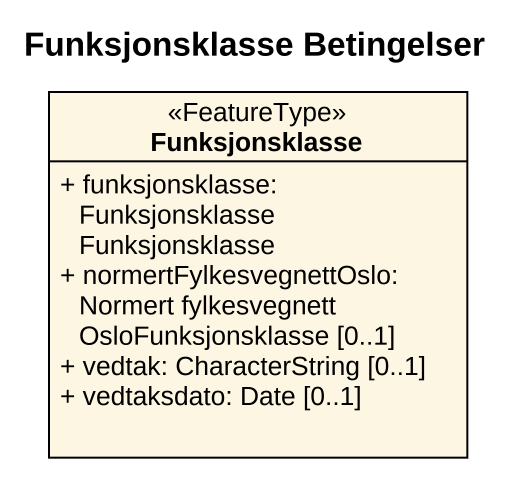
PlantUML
@startuml
title Funksjonsklasse Betingelser
hide circle
hide empty members
skinparam classAttributeIconSize 0
class Funksjonsklasse <<FeatureType>> {
  + funksjonsklasse: FunksjonsklasseFunksjonsklasse
  + normertFylkesvegnettOslo: Normert fylkesvegnett OsloFunksjonsklasse [0..1]
  + vedtak: CharacterString [0..1]
  + vedtaksdato: Date [0..1]
}
@enduml
